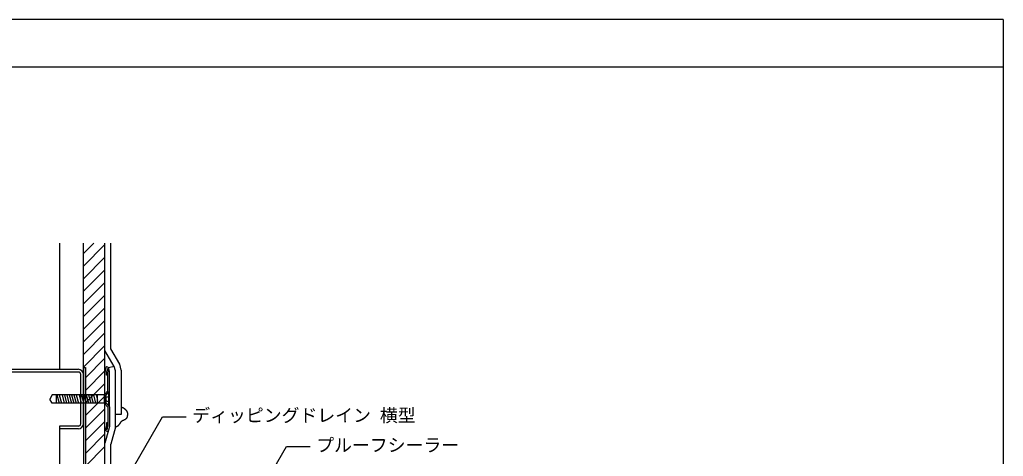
# Model space of a CAD drawing. Units: millimetres, scale not verified. Extents: x -665 to 665, y -465 to 450.
# Drawn here: x -161 to 665, y 83 to 450 of the extents above; entities that cross this region are included whole.
import ezdxf
from ezdxf.enums import TextEntityAlignment as Align

# ---------------------------------------------------------------- set-up
doc = ezdxf.new("R2010")
doc.units = ezdxf.units.MM
doc.header["$LTSCALE"] = 5
doc.linetypes.add('DASHED3', pattern=[4, 3, -1])
for name, color, linetype in [('0-2_線色２（白）', 7, 'Continuous'), ('0-4_線色４（黄）', 2, 'Continuous'), ('0-5_金属', 7, 'Continuous'), ('0-6_鋼板・アングル', 2, 'Continuous'), ('0-7_ビス', 4, 'Continuous'), ('0-A_文字', 7, 'Continuous'), ('0-D_断熱・ハッチ', 4, 'Continuous'), ('F-0', 134, 'Continuous')]:
    doc.layers.add(name, color=color, linetype=linetype)
doc.styles.add('ＭＳ ゴシック', font='')
doc.styles.get('ＭＳ ゴシック').set_extended_font_data('MS Gothic')

msp = doc.modelspace()

# ---------------------------------------------------------------- linework, layer by layer
at = {"layer": '0-2_線色２（白）'}
for p, q in [((-89.304, 74.804), (-89.304, 262.299)), ((-81.508, 158.608), (-89.304, 172.112)), ((-80.504, 118.294), (-80.504, 154.862)), ((-86.338, 105.094), (-89.304, 94.022))]:
    msp.add_line(p, q, dxfattribs=at)
for points in [[(-80.504, 154.862), (-81.508, 158.608), (-86.338, 157.314)], [(-75.504, 124.291), (-75.373, 124.273), (-75.148, 124.24), (-74.925, 124.202), (-74.705, 124.157), (-74.488, 124.101), (-74.276, 124.032), (-74.156, 123.985), (-74.064, 123.944), (-73.909, 123.866), (-73.757, 123.778), (-73.608, 123.684), (-73.463, 123.584), (-73.32, 123.479), (-73.239, 123.417), (-73.144, 123.343), (-72.983, 123.212), (-72.826, 123.08), (-72.67, 122.944), (-72.517, 122.807), (-72.365, 122.668), (-72.278, 122.587), (-72.187, 122.501), (-72.031, 122.352), (-71.878, 122.2), (-71.727, 122.045), (-71.581, 121.886), (-71.44, 121.723), (-71.36, 121.626), (-71.291, 121.538), (-71.177, 121.383), (-71.069, 121.224), (-70.968, 121.061), (-70.876, 120.894), (-70.792, 120.722), (-70.748, 120.621), (-70.704, 120.507), (-70.637, 120.307), (-70.58, 120.103), (-70.533, 119.896)], [(-70.533, 119.896), (-70.493, 119.687), (-70.46, 119.476), (-70.443, 119.354), (-70.424, 119.205), (-70.397, 118.949), (-70.378, 118.692), (-70.369, 118.436), (-70.37, 118.181), (-70.384, 117.927), (-70.399, 117.781), (-70.413, 117.673), (-70.442, 117.489), (-70.476, 117.305), (-70.514, 117.121), (-70.554, 116.937), (-70.594, 116.752), (-70.617, 116.645), (-70.643, 116.522), (-70.686, 116.312), (-70.732, 116.102), (-70.785, 115.895), (-70.847, 115.692), (-70.923, 115.496), (-70.975, 115.385), (-71.028, 115.286), (-71.131, 115.121), (-71.247, 114.963), (-71.375, 114.812), (-71.513, 114.669), (-71.658, 114.533), (-71.745, 114.457), (-71.847, 114.373), (-72.028, 114.235), (-72.215, 114.105), (-72.405, 113.982), (-72.599, 113.864), (-72.795, 113.751), (-72.91, 113.687), (-73.033, 113.62)], [(-78.379, 108.63), (-78.552, 108.466), (-78.656, 108.375), (-78.718, 108.324), (-78.828, 108.237), (-78.94, 108.155), (-79.056, 108.077), (-79.174, 108.004), (-79.295, 107.937), (-79.367, 107.901), (-79.469, 107.855), (-79.647, 107.783), (-79.83, 107.721), (-80.016, 107.667), (-80.204, 107.618), (-80.394, 107.572), (-80.504, 107.546)], [(-73.033, 113.62), (-73.246, 113.506), (-73.46, 113.394), (-73.675, 113.283), (-73.891, 113.172), (-74.107, 113.061), (-74.233, 112.996), (-74.402, 112.908), (-74.691, 112.751), (-74.976, 112.587), (-75.253, 112.412), (-75.519, 112.223), (-75.772, 112.018), (-75.911, 111.89), (-75.958, 111.844), (-76.038, 111.762), (-76.115, 111.678), (-76.189, 111.591), (-76.26, 111.502), (-76.328, 111.411), (-76.365, 111.357), (-76.425, 111.267), (-76.521, 111.109), (-76.613, 110.948), (-76.701, 110.785), (-76.791, 110.622), (-76.882, 110.461), (-76.938, 110.37), (-76.998, 110.277), (-77.105, 110.121), (-77.218, 109.969), (-77.335, 109.819), (-77.456, 109.672), (-77.578, 109.526), (-77.649, 109.442), (-77.739, 109.336), (-77.894, 109.154), (-78.051, 108.975), (-78.212, 108.8), (-78.379, 108.63)]]:
    msp.add_lwpolyline(points, dxfattribs=at)
at = {"layer": '0-4_線色４（黄）'}
for p, q in [((-84.304, 173.451), (-84.304, 262.299)), ((-76.849, 160.538), (-84.304, 173.451)), ((-75.504, 155.521), (-76.849, 160.538)), ((-75.504, 155.521), (-75.504, 118.294)), ((-75.504, 118.294), (-80.504, 118.294)), ((-80.504, 107.546), (-80.504, 118.294)), ((-80.504, 107.546), (-84.304, 93.364)), ((-84.304, 76.558), (-84.304, 93.364))]:
    msp.add_line(p, q, dxfattribs=at)
at = {"layer": '0-5_金属'}
for p, q in [((-127.304, 262.299), (-127.304, 156.204)), ((-107.304, 151.904), (-107.304, 262.299)), ((-203.004, 156.204), (-111.604, 156.204)), ((-111.604, 153.904), (-203.004, 153.904)), ((-109.604, 110.504), (-109.604, 151.904)), ((-107.304, 110.504), (-107.304, 151.904)), ((-111.604, 108.504), (-127.304, 108.504)), ((-127.304, 108.504), (-127.304, 106.204)), ((-107.304, 110.504), (-107.304, 50.212)), ((-111.604, 106.204), (-127.304, 106.204)), ((-127.304, 106.204), (-127.304, 49.864))]:
    msp.add_line(p, q, dxfattribs=at)
for centre, radius, start, end in [((-111.604, 151.904), 4.3, 0, 90), ((-111.604, 151.904), 2, 0, 90), ((-111.604, 110.504), 4.3, 270, 0), ((-111.604, 110.504), 2, 270, 0)]:
    msp.add_arc(centre, radius, start, end, dxfattribs=at)
at = {"layer": '0-6_鋼板・アングル'}
for p, q in [((-107.304, 157.804), (-105.704, 157.804)), ((-105.704, 157.804), (-105.704, 50.24)), ((-87.497, 157.003), (-86.704, 154.046)), ((-87.904, 153.888), (-88.656, 156.693)), ((-87.904, 151.188), (-87.904, 153.888)), ((-86.704, 151.188), (-87.904, 151.188)), ((-86.704, 138.162), (-86.704, 154.046)), ((-86.704, 138.162), (-89.304, 135.254)), ((-89.304, 135.254), (-88.41, 134.454)), ((-85.504, 137.704), (-88.41, 134.454)), ((-89.304, 127.154), (-88.41, 127.954)), ((-86.704, 124.246), (-89.304, 127.154)), ((-85.504, 124.704), (-88.41, 127.954)), ((-86.704, 124.246), (-86.704, 108.362)), ((-86.704, 111.22), (-87.904, 111.22)), ((-87.497, 105.405), (-86.704, 108.362))]:
    msp.add_line(p, q, dxfattribs=at)
at = {"layer": '0-6_鋼板・アングル', "color": 4}
for p, q in [((-89.304, 135.254), (-89.304, 127.154)), ((-88.41, 134.454), (-88.41, 127.954)), ((-85.504, 124.704), (-85.504, 137.704))]:
    msp.add_line(p, q, dxfattribs=at)
at = {"layer": '0-6_鋼板・アングル'}
for points in [[(-107.304, 157.804), (-107.304, 50.24), (-105.704, 50.24)], [(-85.504, 137.704), (-85.504, 154.204), (-86.338, 157.314)], [(-85.504, 124.704), (-85.504, 108.204), (-86.338, 105.094)], [(-87.904, 111.22), (-87.904, 108.52), (-88.656, 105.716)]]:
    msp.add_lwpolyline(points, dxfattribs=at)
for centre, start, end in [((-87.497, 157.003), 15, 195), ((-87.497, 105.405), 165, 345)]:
    msp.add_arc(centre, 1.2, start, end, dxfattribs=at)
at = {"layer": '0-7_ビス', "color": 7}
for p, q in [((-133.484, 134.704), (-135.504, 131.204)), ((-89.217, 134.704), (-133.484, 134.704)), ((-130.004, 127.704), (-130.004, 134.704)), ((-95.504, 127.704), (-95.504, 134.704)), ((-89.504, 127.704), (-89.504, 134.704)), ((-87.803, 135.29), (-85.889, 137.204)), ((-85.889, 137.204), (-85.504, 137.204)), ((-85.889, 125.204), (-85.889, 137.204)), ((-85.504, 125.204), (-85.504, 137.204)), ((-133.484, 127.704), (-135.504, 131.204)), ((-89.217, 127.704), (-133.484, 127.704)), ((-87.803, 127.118), (-85.889, 125.204)), ((-85.889, 125.204), (-85.504, 125.204))]:
    msp.add_line(p, q, dxfattribs=at)
at = {"layer": '0-7_ビス'}
for p, q in [((-129.623, 134.704), (-127.747, 127.704)), ((-127.623, 134.704), (-125.747, 127.704)), ((-125.317, 134.704), (-123.441, 127.704)), ((-123.317, 134.704), (-121.441, 127.704)), ((-121.317, 134.704), (-119.441, 127.704)), ((-119.317, 134.704), (-117.441, 127.704)), ((-117.317, 134.704), (-115.441, 127.704)), ((-115.317, 134.704), (-113.441, 127.704)), ((-113.317, 134.704), (-111.441, 127.704)), ((-111.01, 134.704), (-109.135, 127.704)), ((-109.01, 134.704), (-107.135, 127.704)), ((-107.01, 134.704), (-105.135, 127.704)), ((-105.01, 134.704), (-103.135, 127.704)), ((-103.01, 134.704), (-101.135, 127.704)), ((-101.01, 134.704), (-99.135, 127.704)), ((-99.01, 134.704), (-97.135, 127.704)), ((-96.704, 134.704), (-95.504, 130.226))]:
    msp.add_line(p, q, dxfattribs=at)
at = {"layer": '0-7_ビス', "color": 7, "linetype": 'DASHED3'}
for p, q in [((-88.054, 132.672), (-85.504, 133.754)), ((-88.054, 129.737), (-85.504, 128.654))]:
    msp.add_line(p, q, dxfattribs=at)
at = {"layer": '0-7_ビス', "color": 7}
for centre, start, end in [((-89.217, 136.704), 270, 315), ((-89.217, 125.704), 45, 90)]:
    msp.add_arc(centre, 2, start, end, dxfattribs=at)
at = {"layer": '0-7_ビス', "color": 7, "linetype": 'DASHED3'}
msp.add_arc((-86.943, 131.204), 1.84, 127.11751, 232.88248, dxfattribs=at)
at = {"layer": '0-A_文字'}
for p, q in [((-69.479, 66.803), (-40.958, 116.204)), ((-40.958, 116.204), (-20.958, 116.204)), ((-19.675, -52.218), (63.13, 91.204)), ((63.13, 91.204), (83.13, 91.204))]:
    msp.add_line(p, q, dxfattribs=at)
at = {"layer": '0-D_断熱・ハッチ'}
for p, q in [((-107.304, 253.559), (-98.565, 262.299)), ((-107.304, 242.953), (-89.304, 260.953)), ((-107.304, 232.346), (-89.304, 250.346)), ((-107.304, 221.739), (-89.304, 239.739)), ((-107.304, 211.133), (-89.304, 229.133)), ((-107.304, 200.526), (-89.304, 218.526)), ((-107.304, 189.92), (-89.304, 207.92)), ((-107.304, 179.313), (-89.304, 197.313)), ((-107.304, 168.706), (-89.304, 186.706)), ((-107.304, 158.1), (-89.304, 176.1)), ((-105.704, 149.093), (-89.304, 165.493)), ((-105.704, 138.487), (-89.304, 154.887)), ((-105.704, 127.88), (-89.304, 144.28)), ((-105.704, 117.273), (-89.304, 133.673)), ((-105.704, 106.667), (-89.304, 123.067)), ((-105.704, 96.06), (-89.304, 112.46)), ((-105.704, 85.454), (-89.304, 101.854)), ((-105.704, 74.847), (-89.304, 91.247))]:
    msp.add_line(p, q, dxfattribs=at)
at = {"layer": 'F-0'}
for q in [(-665, 450), (665, -465)]:
    msp.add_line((665, 450), q, dxfattribs=at)
at = {"layer": 'F-0', "color": 6}
msp.add_line((665, 410), (-665, 410), dxfattribs=at)

# ---------------------------------------------------------------- texts
at = {"layer": '0-A_文字', "style": 'ＭＳ ゴシック'}
for s, p in [('ディッピングドレイン 横型', (-15.958, 108.704)), ('プルーフシーラー', (88.13, 83.704))]:
    msp.add_text(s, height=11, dxfattribs=at).set_placement(p, align=Align.BOTTOM_LEFT)

doc.saveas('drawing.dxf')
